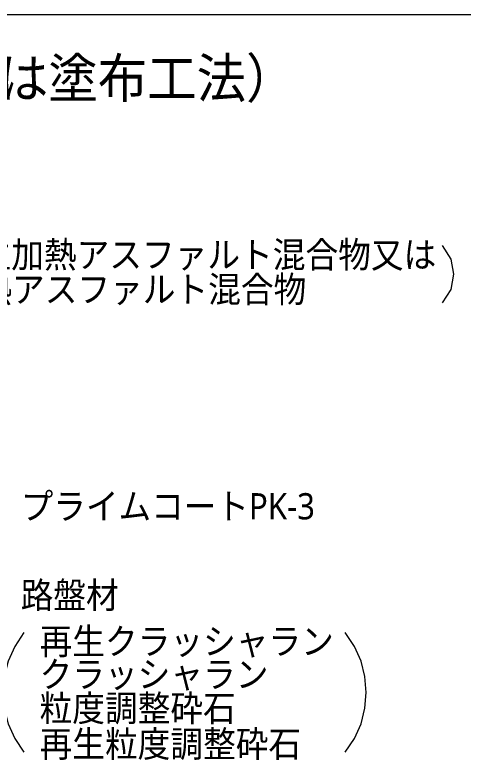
# Model space of a CAD drawing. Header units: millimetres. Extents: x 0 to 420, y 0 to 297.
# Drawn here: x 265.6 to 301.2, y 97.8 to 157 of the extents above; entities that cross this region are included whole.
import ezdxf
from ezdxf.enums import TextEntityAlignment as Align

# ---------------------------------------------------------------- set-up
doc = ezdxf.new("R2010")
doc.units = ezdxf.units.MM
doc.styles.add('kst32b', font='NotoSansJP-Variable.ttf')

msp = doc.modelspace()

# ---------------------------------------------------------------- linework, layer by layer
at = {"lineweight": 13}
for points in [[(394.166, 156.993), (26.183, 156.993)], [(299.596, 134.11), (300.277, 135.181), (300.503, 136.387), (300.277, 137.594), (299.596, 138.664)], [(266.323, 107.926), (265.59, 106.836), (265.066, 105.662), (264.752, 104.434), (264.647, 103.177), (264.752, 101.92), (265.066, 100.691), (265.59, 99.518), (266.323, 98.428)], [(291.863, 98.428), (292.597, 99.518), (293.12, 100.691), (293.435, 101.92), (293.539, 103.177), (293.435, 104.434), (293.12, 105.662), (292.597, 106.836), (291.863, 107.926)]]:
    msp.add_lwpolyline(points, dxfattribs=at)

# ---------------------------------------------------------------- texts
at = {"style": 'kst32b'}
for s, height, p, p2 in [('-6\u3000常温系（ニート工法又は塗布工法）', 3.1187, (217.742, 150.41), (287.912, 150.41)), ('再生加熱アスファルト混合物又は', 2.07913, (260.117, 136.906), (299.101, 136.906)), ('加熱アスファルト混合物', 2.07913, (260.181, 134.154), (288.769, 134.154)), ('プライムコートPK-3', 2.07913, (266.065, 116.925), (289.455, 116.925)), ('路盤材', 2.0791, (266.065, 109.855), (273.862, 109.855)), ('再生クラッシャラン', 2.0791, (267.568, 106.193), (290.958, 106.193)), ('クラッシャラン', 2.0791, (267.568, 103.568), (285.76, 103.568)), ('粒度調整砕石', 2.0791, (267.568, 100.88), (283.161, 100.88)), ('再生粒度調整砕石', 2.0791, (267.568, 98.044), (288.359, 98.044))]:
    msp.add_text(s, height=height, dxfattribs=at).set_placement(p, p2, align=Align.FIT)

doc.saveas('drawing.dxf')
